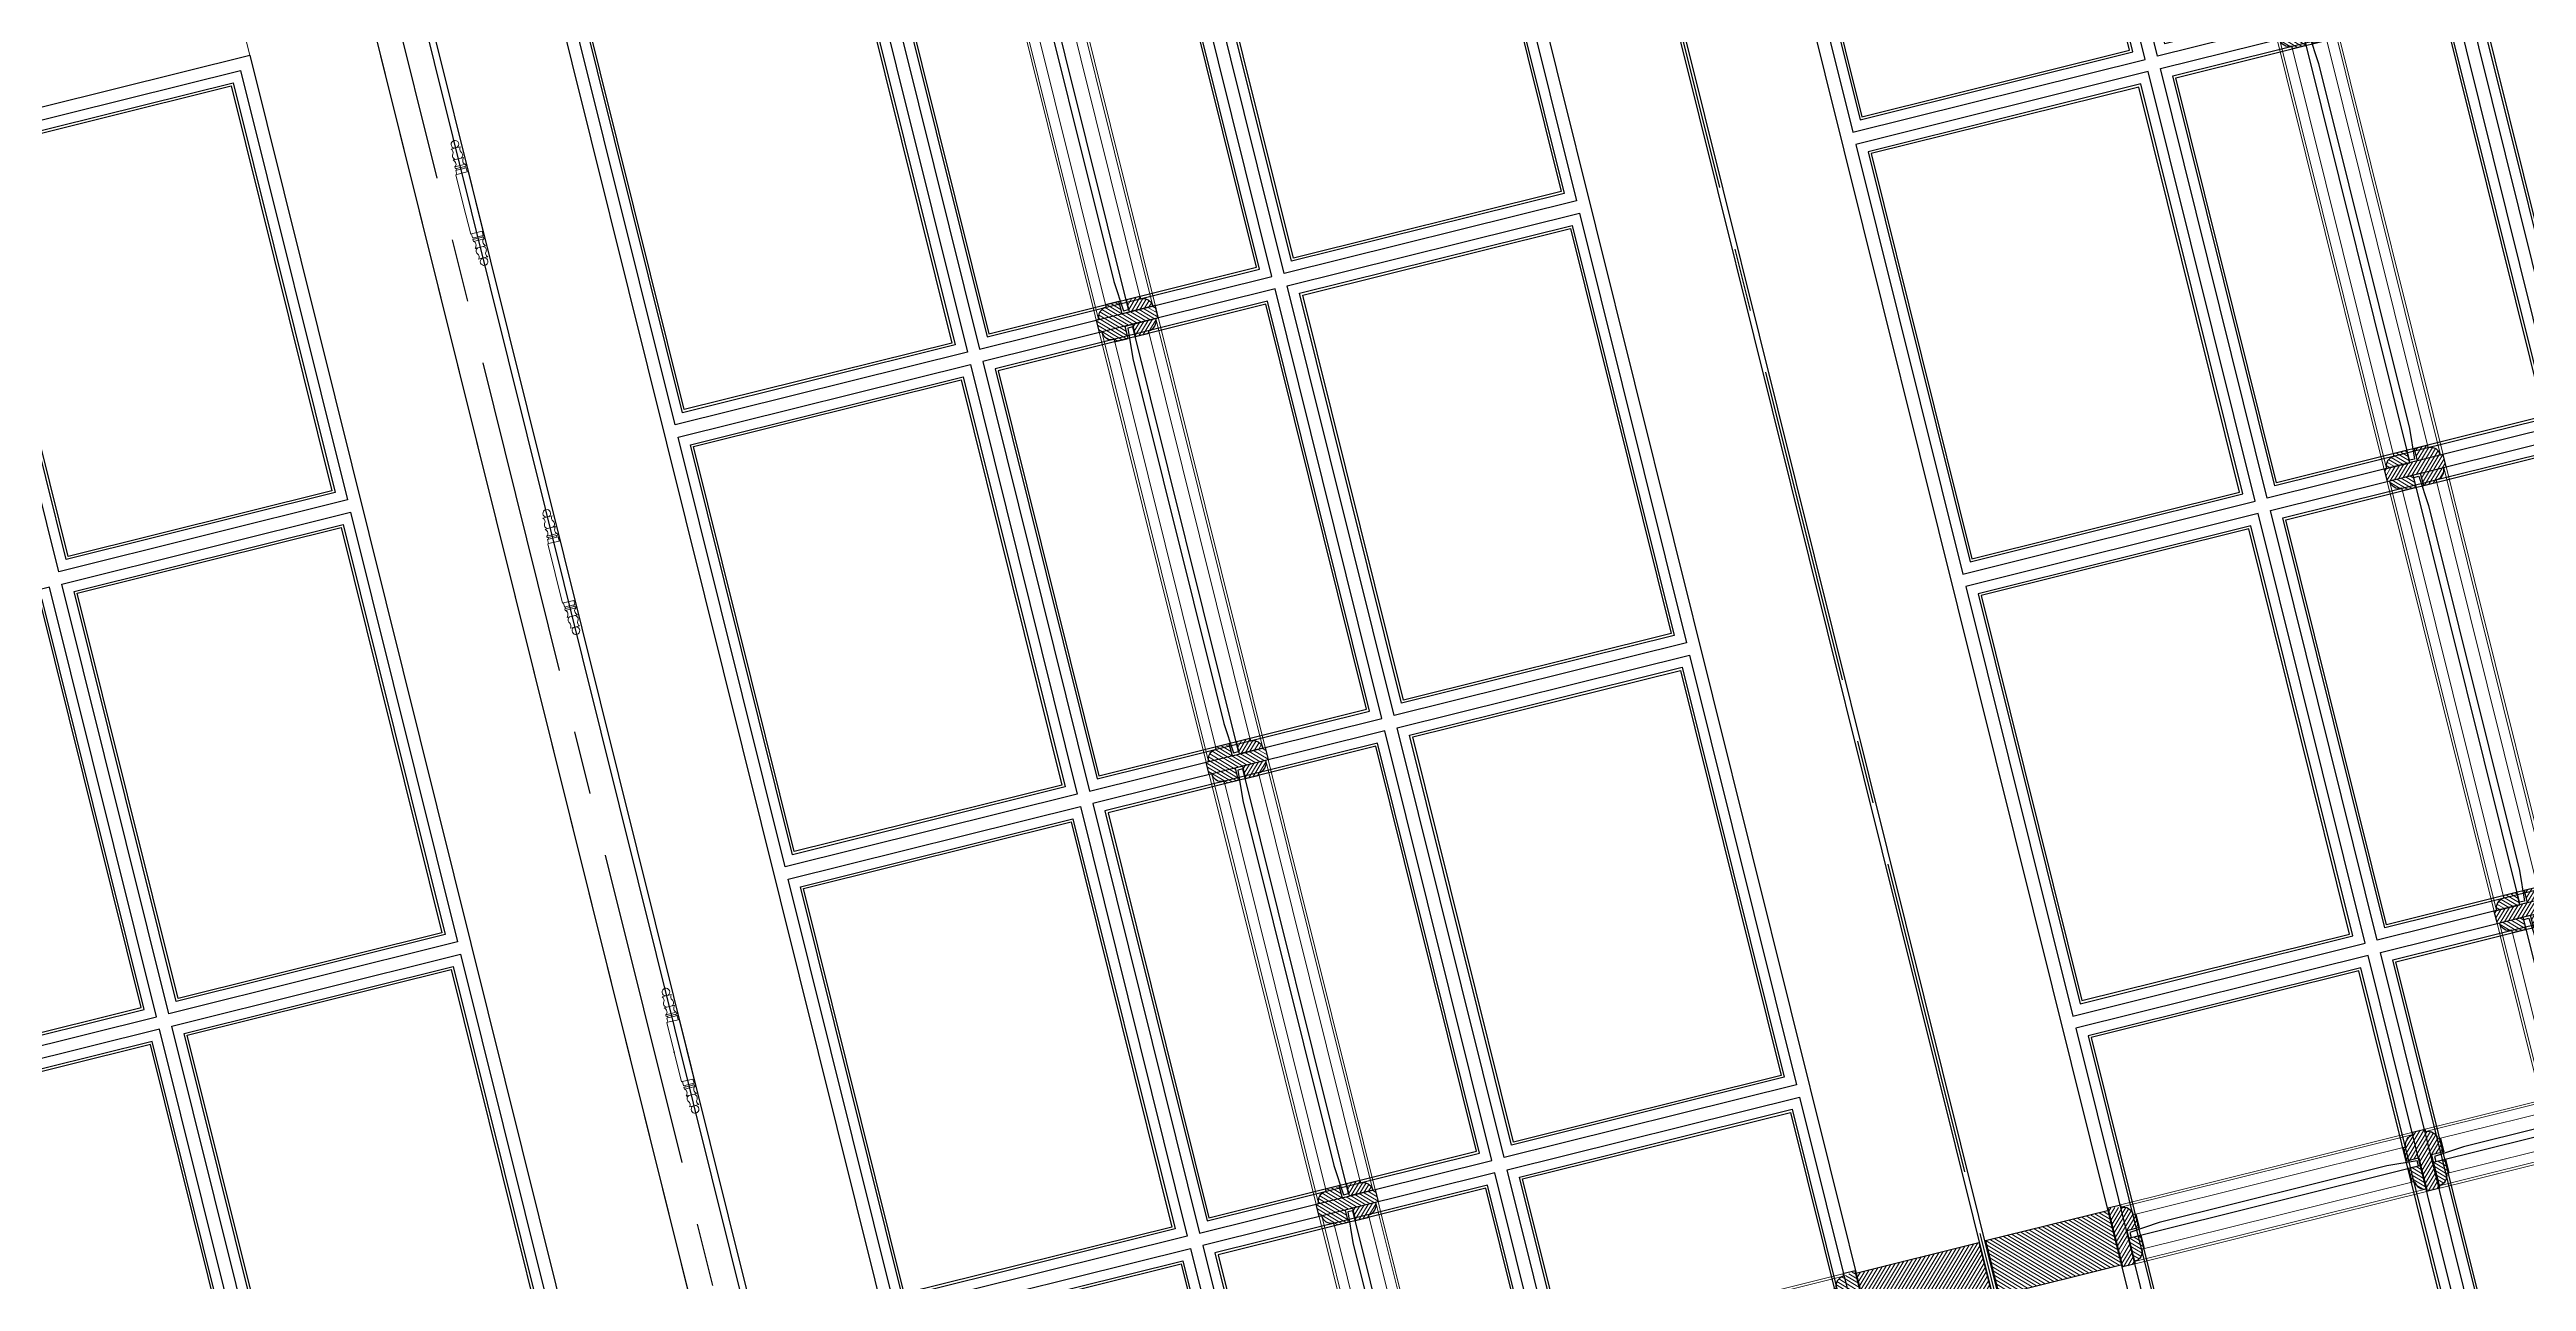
# Model space of a CAD drawing. Header units: inches. Extents: x 122939 to 389145, y 29603 to 529479.
# Drawn here: x 336272 to 338225, y 514911 to 515883 of the extents above; entities that cross this region are included whole.
import ezdxf

# ---------------------------------------------------------------- set-up
doc = ezdxf.new("R2010")
doc.units = ezdxf.units.IN
doc.header["$MEASUREMENT"] = 0
doc.linetypes.add('CENTER', pattern=[2, 1.25, -0.25, 0.25, -0.25])
doc.layers.add('A-DIMESNION-1', color=7, linetype='Continuous')
doc.layers.add('hatch', color=8, linetype='Continuous')
doc.styles.get("Standard").update_dxf_attribs({"font": 'arial.ttf'})
doc.dimstyles.new('CQ Anno', dxfattribs={"dimscale": 40, "dimtxt": 2.2, "dimasz": 300, "dimexe": 1, "dimexo": 0.5, "dimgap": 0.5, "dimtad": 1, "dimrnd": 1, "dimdsep": 46, "dimtxsty": 'Standard', "dimblk": 'DOTSMALL', "dimcen": 0.0025, "dimdle": 0.5, "dimclrd": 8, "dimclre": 8, "dimclrt": 2, "dimazin": 2, "dimtfac": 1, "dimtix": 1, "dimtmove": 1, "dimatfit": 0, "dimfxl": 50, "dimtolj": 1, "dimtzin": 0, "dimlwd": -1, "dimarcsym": 1})
pattern_1 = [(135, (-731.5624, 679.578), (-1.76776695, -1.76776695), [])]
pattern_2 = [(135, (-484.0624, 791.238), (-1.76776695, -1.76776695), [])]
pattern_3 = [(135, (-731.5624, 320.418), (-1.76776695, -1.76776695), [])]
pattern_4 = [(135, (0.4363, -3010.4238), (-1.76776695, -1.76776695), [])]
pattern_5 = [(45, (0.4363, -3010.4238), (-1.76776695, 1.76776695), [])]

# ---------------------------------------------------------------- blocks, each defined once
blk = doc.blocks.new('_DotSmall')
at = {"color": 0, "linetype": 'ByBlock', "const_width": 0.5}
blk.add_lwpolyline([(-0.0625, 0, 1), (0.0625, 0, 1)], format="xyb", close=True, dxfattribs=at)
blk = doc.blocks.new('*D287')
at = {"layer": 'A-DIMESNION-1', "color": 8, "lineweight": -2, "ltscale": 0.05}
for p, q in [((336598.7, 519154.1), (331167.4, 517802.8)), ((334379.5, 512815.8), (332523.1, 512354))]:
    blk.add_line(p, q, dxfattribs=at)
at = {"layer": 'A-DIMESNION-1', "color": 8, "ltscale": 0.05}
blk.add_line((332564.3, 512353.9), (331203.8, 517822.2), dxfattribs=at)
at = {"layer": 'Defpoints', "color": 0, "linetype": 'Continuous', "ltscale": 0.05}
for p in [(336618.1, 519159, 0), (331206.2, 517812.5), (334398.9, 512820.7)]:
    blk.add_point(p, dxfattribs=at)
at = {"layer": 'A-DIMESNION-1', "color": 8, "linetype": 'Continuous', "ltscale": 0.05, "xscale": 20, "yscale": 20, "zscale": 20}
for p, rotation in [((331206.2, 517812.5), 103.9714232843947), ((332561.9, 512363.6), 283.9714232843947)]:
    blk.add_blockref('_DotSmall', p, dxfattribs=dict(at, rotation=rotation))
at = {"layer": 'A-DIMESNION-1', "color": 2, "linetype": 'Continuous', "ltscale": 0.05, "insert": (331911.7, 515094.9), "char_height": 44, "attachment_point": 5, "rotation": 283.9714}
blk.add_mtext('\\A1;5615', dxfattribs=at)
blk = doc.blocks.new('*D292')
at = {"layer": 'A-DIMESNION-1', "color": 8, "lineweight": -2, "ltscale": 0.05}
for p, q in [((336598.7, 519154.1), (331393, 517859)), ((334450.2, 516337.1), (331927.8, 515709.5))]:
    blk.add_line(p, q, dxfattribs=at)
at = {"layer": 'A-DIMESNION-1', "color": 8, "ltscale": 0.05}
blk.add_line((331969.1, 515709.5), (331429.4, 517878.3), dxfattribs=at)
at = {"layer": 'Defpoints', "color": 0, "linetype": 'Continuous', "ltscale": 0.05}
for p in [(336618.1, 519159, 0), (331431.9, 517868.6), (334469.6, 516341.9, 0)]:
    blk.add_point(p, dxfattribs=at)
at = {"layer": 'A-DIMESNION-1', "color": 8, "linetype": 'Continuous', "ltscale": 0.05, "xscale": 20, "yscale": 20, "zscale": 20}
for p, rotation in [((331431.9, 517868.6), 103.9714232843946), ((331966.6, 515719.2), 283.9714232843946)]:
    blk.add_blockref('_DotSmall', p, dxfattribs=dict(at, rotation=rotation))
at = {"layer": 'A-DIMESNION-1', "color": 2, "linetype": 'Continuous', "ltscale": 0.05, "insert": (331726.9, 516800.8), "char_height": 44, "attachment_point": 5, "rotation": 283.9714}
blk.add_mtext('\\A1;2215', dxfattribs=at)
blk = doc.blocks.new('french door panel')
at = {"lineweight": 0}
h = blk.add_hatch(dxfattribs=at)
h.set_pattern_fill('ANSI31', color=8, scale=20)
h.set_pattern_definition([(45, (-484.0624, 791.238), (-1.76776695, 1.76776695), [])])
edge = h.paths.add_edge_path()
edge.add_line((6356, 3760.1), (6383, 3760.1))
edge.add_line((6383, 3760.1), (6383, 3750.1))
edge.add_line((6383, 3750.1), (6394, 3750.1))
edge.add_line((6394, 3750.1), (6394, 3752.1))
edge.add_arc((6394, 3760.1), 8, 270, 360)
edge.add_line((6402, 3760.1), (6404, 3760.1))
edge.add_line((6404, 3760.1), (6404, 3770.1))
edge.add_line((6404, 3770.1), (6402, 3770.1))
edge.add_arc((6394, 3770.1), 8, 360, 450)
edge.add_line((6394, 3778.1), (6394, 3780.1))
edge.add_line((6394, 3780.1), (6383, 3780.1))
edge.add_line((6383, 3780.1), (6383, 3770.1))
edge.add_line((6383, 3770.1), (6356, 3770.1))
edge.add_line((6356, 3770.1), (6356, 3760.1))
h = blk.add_hatch(dxfattribs=at)
h.set_pattern_fill('ANSI31', color=8, scale=20, angle=90)
h.set_pattern_definition(pattern_2)
edge = h.paths.add_edge_path()
edge.add_line((6358, 3770.1), (6377, 3770.1))
edge.add_line((6377, 3770.1), (6377, 3780.1))
edge.add_line((6377, 3780.1), (6366, 3780.1))
edge.add_line((6366, 3780.1), (6366, 3778.1))
edge.add_arc((6366, 3770.1), 8, 450, 540)
h = blk.add_hatch(dxfattribs=at)
h.set_pattern_fill('ANSI31', color=8, scale=20, angle=90)
h.set_pattern_definition(pattern_2)
edge = h.paths.add_edge_path()
edge.add_line((6358, 3760.1), (6377, 3760.1))
edge.add_line((6377, 3760.1), (6377, 3750.1))
edge.add_line((6377, 3750.1), (6366, 3750.1))
edge.add_line((6366, 3750.1), (6366, 3752.1))
edge.add_arc((6366, 3760.1), 8, 180, 270, ccw=False)
h = blk.add_hatch(dxfattribs=at)
h.set_pattern_fill('ANSI31', color=8, scale=20)
h.set_pattern_definition([(45, (-731.5624, 679.578), (-1.76776695, 1.76776695), [])])
edge = h.paths.add_edge_path()
edge.add_line((6356, 3400.9), (6383, 3400.9))
edge.add_line((6383, 3400.9), (6383, 3390.9))
edge.add_line((6383, 3390.9), (6394, 3390.9))
edge.add_line((6394, 3390.9), (6394, 3392.9))
edge.add_arc((6394, 3400.9), 8, 270, 360)
edge.add_line((6402, 3400.9), (6404, 3400.9))
edge.add_line((6404, 3400.9), (6404, 3410.9))
edge.add_line((6404, 3410.9), (6402, 3410.9))
edge.add_arc((6394, 3410.9), 8, 0, 90)
edge.add_line((6394, 3418.9), (6394, 3420.9))
edge.add_line((6394, 3420.9), (6383, 3420.9))
edge.add_line((6383, 3420.9), (6383, 3410.9))
edge.add_line((6383, 3410.9), (6356, 3410.9))
edge.add_line((6356, 3410.9), (6356, 3400.9))
h = blk.add_hatch(dxfattribs=at)
h.set_pattern_fill('ANSI31', color=8, scale=20, angle=90)
h.set_pattern_definition(pattern_1)
edge = h.paths.add_edge_path()
edge.add_line((6358, 3410.9), (6377, 3410.9))
edge.add_line((6377, 3410.9), (6377, 3420.9))
edge.add_line((6377, 3420.9), (6366, 3420.9))
edge.add_line((6366, 3420.9), (6366, 3418.9))
edge.add_arc((6366, 3410.9), 8, 90, 180)
h = blk.add_hatch(dxfattribs=at)
h.set_pattern_fill('ANSI31', color=8, scale=20, angle=90)
h.set_pattern_definition(pattern_1)
edge = h.paths.add_edge_path()
edge.add_line((6358, 3400.9), (6377, 3400.9))
edge.add_line((6377, 3400.9), (6377, 3390.9))
edge.add_line((6377, 3390.9), (6366, 3390.9))
edge.add_line((6366, 3390.9), (6366, 3392.9))
edge.add_arc((6366, 3400.9), 8, 180, 270, ccw=False)
h = blk.add_hatch(dxfattribs=at)
h.set_pattern_fill('ANSI31', color=8, scale=20)
h.set_pattern_definition([(45, (-731.5624, 320.418), (-1.76776695, 1.76776695), [])])
edge = h.paths.add_edge_path()
edge.add_line((6356, 3041.7), (6383, 3041.7))
edge.add_line((6383, 3041.7), (6383, 3031.7))
edge.add_line((6383, 3031.7), (6394, 3031.7))
edge.add_line((6394, 3031.7), (6394, 3033.7))
edge.add_arc((6394, 3041.7), 8, 270, 360)
edge.add_line((6402, 3041.7), (6404, 3041.7))
edge.add_line((6404, 3041.7), (6404, 3051.7))
edge.add_line((6404, 3051.7), (6402, 3051.7))
edge.add_arc((6394, 3051.7), 8, 0, 90)
edge.add_line((6394, 3059.7), (6394, 3061.7))
edge.add_line((6394, 3061.7), (6383, 3061.7))
edge.add_line((6383, 3061.7), (6383, 3051.7))
edge.add_line((6383, 3051.7), (6356, 3051.7))
edge.add_line((6356, 3051.7), (6356, 3041.7))
h = blk.add_hatch(dxfattribs=at)
h.set_pattern_fill('ANSI31', color=8, scale=20, angle=90)
h.set_pattern_definition(pattern_3)
edge = h.paths.add_edge_path()
edge.add_line((6358, 3051.7), (6377, 3051.7))
edge.add_line((6377, 3051.7), (6377, 3061.7))
edge.add_line((6377, 3061.7), (6366, 3061.7))
edge.add_line((6366, 3061.7), (6366, 3059.7))
edge.add_arc((6366, 3051.7), 8, 90, 180)
h = blk.add_hatch(dxfattribs=at)
h.set_pattern_fill('ANSI31', color=8, scale=20, angle=90)
h.set_pattern_definition(pattern_3)
edge = h.paths.add_edge_path()
edge.add_line((6358, 3041.7), (6377, 3041.7))
edge.add_line((6377, 3041.7), (6377, 3031.7))
edge.add_line((6377, 3031.7), (6366, 3031.7))
edge.add_line((6366, 3031.7), (6366, 3033.7))
edge.add_arc((6366, 3041.7), 8, 180, 270, ccw=False)
h = blk.add_hatch(dxfattribs=at)
h.set_pattern_fill('ANSI31', color=8, scale=20, angle=90)
h.set_pattern_definition(pattern_4)
h.paths.add_polyline_path([(5904.2, 2852.1), (6004.2, 2852.1), (6004.2, 2896.1), (5904.2, 2896.1)])
h = blk.add_hatch(dxfattribs=at)
h.set_pattern_fill('ANSI31', color=8, scale=20)
h.set_pattern_definition(pattern_5)
h.paths.add_polyline_path([(6004.2, 2850.1), (6014.2, 2850.1), (6014.2, 2877.1), (6024.2, 2877.1), (6024.2, 2888.1), (6022.2, 2888.1, 0.414214), (6014.2, 2896.1), (6004.2, 2898.1)])
h = blk.add_hatch(dxfattribs=at)
h.set_pattern_fill('ANSI31', color=8, scale=20)
h.set_pattern_definition(pattern_5)
edge = h.paths.add_edge_path()
edge.add_line((6251.7, 2850.1), (6251.7, 2877.1))
edge.add_line((6251.7, 2877.1), (6241.7, 2877.1))
edge.add_line((6241.7, 2877.1), (6241.7, 2888.1))
edge.add_line((6241.7, 2888.1), (6243.7, 2888.1))
edge.add_arc((6251.7, 2888.1), 8, 90, 180, ccw=False)
edge.add_line((6251.7, 2896.1), (6251.7, 2898.1))
edge.add_line((6251.7, 2898.1), (6261.7, 2898.1))
edge.add_line((6261.7, 2898.1), (6261.7, 2896.1))
edge.add_arc((6261.7, 2888.1), 8, 0, 90, ccw=False)
edge.add_line((6269.7, 2888.1), (6271.7, 2888.1))
edge.add_line((6271.7, 2888.1), (6271.7, 2877.1))
edge.add_line((6271.7, 2877.1), (6261.7, 2877.1))
edge.add_line((6261.7, 2877.1), (6261.7, 2850.1))
edge.add_line((6261.7, 2850.1), (6251.7, 2850.1))
h = blk.add_hatch(dxfattribs=at)
h.set_pattern_fill('ANSI31', color=8, scale=20, angle=90)
h.set_pattern_definition(pattern_4)
h.paths.add_polyline_path([(6024.2, 2871.1), (6014.2, 2871.1), (6014.2, 2852.1, 0.414214), (6022.2, 2860.1), (6024.2, 2860.1)])
h = blk.add_hatch(dxfattribs=at)
h.set_pattern_fill('ANSI31', color=8, scale=20, angle=90)
h.set_pattern_definition(pattern_4)
edge = h.paths.add_edge_path()
edge.add_line((6251.7, 2852.1), (6251.7, 2871.1))
edge.add_line((6251.7, 2871.1), (6241.7, 2871.1))
edge.add_line((6241.7, 2871.1), (6241.7, 2860.1))
edge.add_line((6241.7, 2860.1), (6243.7, 2860.1))
edge.add_arc((6251.7, 2860.1), 8, 180, 270)
h = blk.add_hatch(dxfattribs=at)
h.set_pattern_fill('ANSI31', color=8, scale=20, angle=90)
h.set_pattern_definition(pattern_4)
edge = h.paths.add_edge_path()
edge.add_line((6261.7, 2852.1), (6261.7, 2871.1))
edge.add_line((6261.7, 2871.1), (6271.7, 2871.1))
edge.add_line((6271.7, 2871.1), (6271.7, 2860.1))
edge.add_line((6271.7, 2860.1), (6269.7, 2860.1))
edge.add_arc((6261.7, 2860.1), 8, -90, 0, ccw=False)
at = {"color": 8, "lineweight": 0}
for p, q in [((6356, 1974.3), (6356, 4119.2, 0)), ((6358, 4119.2, 0), (6358, 3770.1, 0)), ((6366, 4109.2, 0), (6366, 3778.1, 0)), ((6394, 4109.2, 0), (6394, 3778.1, 0)), ((6402, 4119.2, 0), (6402, 3770.1, 0)), ((6404, 1974.3), (6404, 4119.2, 0)), ((6358, 3760.1, 0), (6358, 3410.9)), ((6366, 3752.1, 0), (6366, 3418.9)), ((6394, 3752.1, 0), (6394, 3418.9)), ((6402, 3760.1, 0), (6402, 3410.9)), ((6358, 3400.9), (6358, 3051.7)), ((6402, 3400.9), (6402, 3051.7)), ((6366, 3392.9), (6366, 3059.7)), ((6394, 3392.9), (6394, 3059.7)), ((6358, 3041.7), (6358, 2692.6)), ((6366, 3033.7), (6366, 2700.6)), ((6394, 3033.7), (6394, 2700.6)), ((6402, 3041.7), (6402, 2692.6)), ((6746.7, 2898.1), (6014.2, 2898.1)), ((6251.7, 2896.1), (6014.2, 2896.1)), ((6499.2, 2896.1), (6261.7, 2896.1)), ((6243.7, 2888.1), (6022.2, 2888.1)), ((6491.2, 2888.1), (6269.7, 2888.1)), ((6251.7, 2852.1), (6014.2, 2852.1)), ((6243.7, 2860.1), (6022.2, 2860.1)), ((6499.2, 2852.1), (6261.7, 2852.1)), ((6491.2, 2860.1), (6269.7, 2860.1)), ((6746.7, 2850.1), (6014.2, 2850.1))]:
    blk.add_line(p, q, dxfattribs=at)
at = {"color": 0, "lineweight": -2, "elevation": 0}
for points in [[(5903.7, 4229.2), (6856.2, 4229.2), (6856.2, 1662.2), (5903.7, 1662.2)], [(6003.7, 4129.2), (6756.2, 4129.2), (6756.2, 1964.3), (6003.7, 1964.3)], [(6251.2, 4119.2), (6013.7, 4119.2), (6013.7, 3770.1), (6251.2, 3770.1)], [(6243.2, 4111.2), (6021.7, 4111.2), (6021.7, 3778.1), (6243.2, 3778.1)], [(6241.2, 4109.2), (6023.7, 4109.2), (6023.7, 3780.1), (6241.2, 3780.1)], [(6261.2, 4119.2), (6498.7, 4119.2), (6498.7, 3770.1), (6261.2, 3770.1)], [(6269.2, 4111.2), (6490.7, 4111.2), (6490.7, 3778.1), (6269.2, 3778.1)], [(6271.2, 4109.2), (6488.7, 4109.2), (6488.7, 3780.1), (6271.2, 3780.1)], [(6746.2, 4119.2), (6508.7, 4119.2), (6508.7, 3770.1), (6746.2, 3770.1)], [(6738.2, 4111.2), (6516.7, 4111.2), (6516.7, 3778.1), (6738.2, 3778.1)], [(6736.2, 4109.2), (6518.7, 4109.2), (6518.7, 3780.1), (6736.2, 3780.1)], [(6251.2, 3760.1), (6013.7, 3760.1), (6013.7, 3410.9), (6251.2, 3410.9)], [(6243.2, 3752.1), (6021.7, 3752.1), (6021.7, 3418.9), (6243.2, 3418.9)], [(6241.2, 3750.1), (6023.7, 3750.1), (6023.7, 3420.9), (6241.2, 3420.9)], [(6261.2, 3760.1), (6498.7, 3760.1), (6498.7, 3410.9), (6261.2, 3410.9)], [(6269.2, 3752.1), (6490.7, 3752.1), (6490.7, 3418.9), (6269.2, 3418.9)], [(6271.2, 3750.1), (6488.7, 3750.1), (6488.7, 3420.9), (6271.2, 3420.9)], [(6746.2, 3760.1), (6508.7, 3760.1), (6508.7, 3410.9), (6746.2, 3410.9)], [(6738.2, 3752.1), (6516.7, 3752.1), (6516.7, 3418.9), (6738.2, 3418.9)], [(6736.2, 3750.1), (6518.7, 3750.1), (6518.7, 3420.9), (6736.2, 3420.9)], [(6251.2, 3400.9), (6013.7, 3400.9), (6013.7, 3051.7), (6251.2, 3051.7)], [(6261.2, 3400.9), (6498.7, 3400.9), (6498.7, 3051.7), (6261.2, 3051.7)], [(6746.2, 3400.9), (6508.7, 3400.9), (6508.7, 3051.7), (6746.2, 3051.7)], [(6243.2, 3392.9), (6021.7, 3392.9), (6021.7, 3059.7), (6243.2, 3059.7)], [(6241.2, 3390.9), (6023.7, 3390.9), (6023.7, 3061.7), (6241.2, 3061.7)], [(6269.2, 3392.9), (6490.7, 3392.9), (6490.7, 3059.7), (6269.2, 3059.7)], [(6271.2, 3390.9), (6488.7, 3390.9), (6488.7, 3061.7), (6271.2, 3061.7)], [(6738.2, 3392.9), (6516.7, 3392.9), (6516.7, 3059.7), (6738.2, 3059.7)], [(6736.2, 3390.9), (6518.7, 3390.9), (6518.7, 3061.7), (6736.2, 3061.7)], [(6251.2, 3041.7), (6013.7, 3041.7), (6013.7, 2692.6), (6251.2, 2692.6)], [(6243.2, 3033.7), (6021.7, 3033.7), (6021.7, 2700.6), (6243.2, 2700.6)], [(6241.2, 3031.7), (6023.7, 3031.7), (6023.7, 2702.6), (6241.2, 2702.6)], [(6261.2, 3041.7), (6498.7, 3041.7), (6498.7, 2692.6), (6261.2, 2692.6)], [(6269.2, 3033.7), (6490.7, 3033.7), (6490.7, 2700.6), (6269.2, 2700.6)], [(6271.2, 3031.7), (6488.7, 3031.7), (6488.7, 2702.6), (6271.2, 2702.6)], [(6746.2, 3041.7), (6508.7, 3041.7), (6508.7, 2692.6), (6746.2, 2692.6)], [(6738.2, 3033.7), (6516.7, 3033.7), (6516.7, 2700.6), (6738.2, 2700.6)], [(6736.2, 3031.7), (6518.7, 3031.7), (6518.7, 2702.6), (6736.2, 2702.6)]]:
    blk.add_lwpolyline(points, close=True, dxfattribs=at)
at = {"color": 8, "elevation": 0}
for points in [[(6383.2, 3796.3), (6381.2, 3772.1), (6377.2, 3772.1), (6377.2, 4117.2), (6381.2, 4117.2), (6383.2, 4093)], [(6383.2, 3437.2), (6381.2, 3412.9), (6377.2, 3412.9), (6377.2, 3758.1), (6381.2, 3758.1), (6383.2, 3733.8)], [(6383.2, 3078), (6381.2, 3053.7), (6377.2, 3053.7), (6377.2, 3398.9), (6381.2, 3398.9), (6383.2, 3374.7)], [(6383.2, 2723.8), (6381.2, 2694.6), (6377.2, 2694.6), (6377.2, 3039.7), (6381.2, 3039.7), (6383.2, 3015.5)], [(6040.4, 2877.2), (6016.2, 2875.2), (6016.2, 2871.2), (6249.7, 2871.2), (6249.7, 2875.2), (6225.4, 2877.2)]]:
    blk.add_lwpolyline(points, close=True, dxfattribs=at)
at = {"color": 8, "lineweight": -2, "elevation": 0}
for points in [[(6356, 3770.1), (6383, 3770.1), (6383, 3780.1), (6394, 3780.1), (6394, 3778.1, -0.414214), (6402, 3770.1), (6404, 3770.1), (6404, 3760.1), (6402, 3760.1, -0.414214), (6394, 3752.1), (6394, 3750.1), (6383, 3750.1), (6383, 3760.1), (6356, 3760.1)], [(6356, 3400.9), (6383, 3400.9), (6383, 3390.9), (6394, 3390.9), (6394, 3392.9, 0.414214), (6402, 3400.9), (6404, 3400.9), (6404, 3410.9), (6402, 3410.9, 0.414214), (6394, 3418.9), (6394, 3420.9), (6383, 3420.9), (6383, 3410.9), (6356, 3410.9)], [(6356, 3041.7), (6383, 3041.7), (6383, 3031.7), (6394, 3031.7), (6394, 3033.7, 0.414214), (6402, 3041.7), (6404, 3041.7), (6404, 3051.7), (6402, 3051.7, 0.414214), (6394, 3059.7), (6394, 3061.7), (6383, 3061.7), (6383, 3051.7), (6356, 3051.7)], [(6251.7, 2850.1), (6251.7, 2877.1), (6241.7, 2877.1), (6241.7, 2888.1), (6243.7, 2888.1, -0.414214), (6251.7, 2896.1), (6251.7, 2898.1), (6261.7, 2898.1), (6261.7, 2896.1, -0.414214), (6269.7, 2888.1), (6271.7, 2888.1), (6271.7, 2877.1), (6261.7, 2877.1), (6261.7, 2850.1)]]:
    blk.add_lwpolyline(points, format="xyb", close=True, dxfattribs=at)
for points in [[(6358, 3770.1), (6377, 3770.1), (6377, 3780.1), (6366, 3780.1), (6366, 3778.1, 0.414214), (6358, 3770.1, -1)], [(6358, 3760.1), (6377, 3760.1), (6377, 3750.1), (6366, 3750.1), (6366, 3752.1, -0.414214), (6358, 3760.1, 1)], [(6358, 3410.9), (6377, 3410.9), (6377, 3420.9), (6366, 3420.9), (6366, 3418.9, 0.414214), (6358, 3410.9, -1)], [(6358, 3400.9), (6377, 3400.9), (6377, 3390.9), (6366, 3390.9), (6366, 3392.9, -0.414214), (6358, 3400.9, 1)], [(6358, 3051.7), (6377, 3051.7), (6377, 3061.7), (6366, 3061.7), (6366, 3059.7, 0.414214), (6358, 3051.7, -1)], [(6358, 3041.7), (6377, 3041.7), (6377, 3031.7), (6366, 3031.7), (6366, 3033.7, -0.414214), (6358, 3041.7, 1)], [(6014.2, 2850.1), (6004.2, 2850.1), (6004.2, 2898.1), (6014.2, 2898.1), (6014.2, 2896.1, -0.414214), (6022.2, 2888.1), (6024.2, 2888.1), (6024.2, 2877.1), (6014.2, 2877.1), (6014.2, 2850.1)], [(6014.2, 2852.1), (6014.2, 2871.1), (6024.2, 2871.1), (6024.2, 2860.1), (6022.2, 2860.1, -0.414214), (6014.2, 2852.1, 1)], [(6251.7, 2852.1), (6251.7, 2871.1), (6241.7, 2871.1), (6241.7, 2860.1), (6243.7, 2860.1, 0.414214), (6251.7, 2852.1, -1)], [(6261.7, 2852.1), (6261.7, 2871.1), (6271.7, 2871.1), (6271.7, 2860.1), (6269.7, 2860.1, -0.414214), (6261.7, 2852.1, 1)]]:
    blk.add_lwpolyline(points, format="xyb", dxfattribs=at)
blk.add_lwpolyline([(5904.2, 2852.1), (6004.2, 2852.1), (6004.2, 2896.1), (5904.2, 2896.1), (5904.2, 2852.1)], dxfattribs=at)
at = {"color": 8}
blk.add_lwpolyline([(6287.9, 2877.2), (6263.7, 2875.2), (6263.7, 2871.2), (6497.2, 2871.2), (6497.2, 2875.2), (6472.9, 2877.2)], close=True, dxfattribs=at)
blk = doc.blocks.new('french door fixed panel')
at = {"color": 8, "lineweight": 0}
blk.add_line((7001.2, 4134.2), (7001.2, 4234.2), dxfattribs=at)
at = {"color": 0, "lineweight": -2, "elevation": 0}
for points in [[(7599.9, 4234.2), (6901.2, 4234.2), (6901.2, 1662.2), (7599.9, 1662.2)], [(7499.9, 4134.2), (7001.2, 4134.2), (7001.2, 1969.3), (7499.9, 1969.3)], [(7245.6, 4124.2), (7011.2, 4124.2), (7011.2, 3775.1), (7245.6, 3775.1)], [(7237.6, 4116.2), (7019.2, 4116.2), (7019.2, 3783.1), (7237.6, 3783.1)], [(7235.6, 4114.2), (7021.2, 4114.2), (7021.2, 3785.1), (7235.6, 3785.1)], [(7245.6, 3765.1), (7011.2, 3765.1), (7011.2, 3415.9), (7245.6, 3415.9)], [(7237.6, 3757.1), (7019.2, 3757.1), (7019.2, 3423.9), (7237.6, 3423.9)], [(7235.6, 3755.1), (7021.2, 3755.1), (7021.2, 3425.9), (7235.6, 3425.9)], [(7255.6, 3765.1), (7489.9, 3765.1), (7489.9, 3415.9), (7255.6, 3415.9)], [(7263.6, 3757.1), (7481.9, 3757.1), (7481.9, 3423.9), (7263.6, 3423.9)], [(7265.6, 3755.1), (7479.9, 3755.1), (7479.9, 3425.9), (7265.6, 3425.9)], [(7245.6, 3405.9), (7011.2, 3405.9), (7011.2, 3056.7), (7245.6, 3056.7)], [(7255.6, 3405.9), (7489.9, 3405.9), (7489.9, 3056.7), (7255.6, 3056.7)], [(7237.6, 3397.9), (7019.2, 3397.9), (7019.2, 3064.7), (7237.6, 3064.7)], [(7235.6, 3395.9), (7021.2, 3395.9), (7021.2, 3066.7), (7235.6, 3066.7)], [(7263.6, 3397.9), (7481.9, 3397.9), (7481.9, 3064.7), (7263.6, 3064.7)], [(7265.6, 3395.9), (7479.9, 3395.9), (7479.9, 3066.7), (7265.6, 3066.7)]]:
    blk.add_lwpolyline(points, close=True, dxfattribs=at)
blk = doc.blocks.new('hinge paumelle')
at = {"color": 0, "lineweight": 0}
for p, q in [((3515.3, 5242.2), (3523.8, 5242.2)), ((3516.2, 5246.9), (3522.9, 5246.9)), ((3516.2, 5245.5), (3522.9, 5245.5)), ((3515.3, 5194), (3523.8, 5194)), ((3516.2, 5190.6), (3522.9, 5190.6)), ((3516.2, 5189.3), (3522.9, 5189.3))]:
    blk.add_line(p, q, dxfattribs=at)
for points in [[(3519.5, 5254), (3515.3, 5254, -0.197419), (3516.7, 5250.7, -0.309597), (3515.3, 5248.4), (3519.5, 5248.4)], [(3519.5, 5262.8), (3515.8, 5262.8, -0.404064), (3516.1, 5258.5, 0.508017), (3517.4, 5254), (3519.5, 5254)], [(3519.5, 5262.8), (3523.3, 5262.8, 0.404064), (3523, 5258.5, -0.508017), (3521.7, 5254), (3519.5, 5254)], [(3519.5, 5254), (3523.8, 5254, 0.197419), (3522.4, 5250.7, 0.309597), (3523.8, 5248.4), (3519.5, 5248.4)], [(3519.5, 5182.1), (3515.3, 5182.1, 0.197419), (3516.7, 5185.4, 0.309597), (3515.3, 5187.8), (3519.5, 5187.8)], [(3519.5, 5173.3), (3515.8, 5173.3, 0.404064), (3516.1, 5177.6, -0.508017), (3517.4, 5182.1), (3519.5, 5182.1)], [(3519.5, 5182.1), (3523.8, 5182.1, -0.197419), (3522.4, 5185.4, -0.309597), (3523.8, 5187.8), (3519.5, 5187.8)], [(3519.5, 5173.3), (3523.3, 5173.3, -0.404064), (3523, 5177.6, 0.508017), (3521.7, 5182.1), (3519.5, 5182.1)]]:
    blk.add_lwpolyline(points, format="xyb", dxfattribs=at)
for points in [[(3519.5, 5248.4), (3515.3, 5248.4), (3515.3, 5246.9), (3516.2, 5246.9), (3516.2, 5245.5), (3515.3, 5245.5), (3515.3, 5242.2), (3514.5, 5242.2), (3514.5, 5218.1)], [(3519.5, 5248.4), (3523.8, 5248.4), (3523.8, 5246.9), (3522.9, 5246.9), (3522.9, 5245.5), (3523.8, 5245.5), (3523.8, 5242.2), (3524.5, 5242.2), (3524.5, 5218.1)], [(3519.5, 5187.8), (3515.3, 5187.8), (3515.3, 5189.3), (3516.2, 5189.3), (3516.2, 5190.6), (3515.3, 5190.6), (3515.3, 5194), (3514.5, 5194), (3514.5, 5218.1)], [(3519.5, 5187.8), (3523.8, 5187.8), (3523.8, 5189.3), (3522.9, 5189.3), (3522.9, 5190.6), (3523.8, 5190.6), (3523.8, 5194), (3524.5, 5194), (3524.5, 5218.1)]]:
    blk.add_lwpolyline(points, dxfattribs=at)
for centre, start, end in [((3519.5, 5265.7), 287.5595, 252.4405), ((3519.5, 5170.4), 107.5595, 72.4405)]:
    blk.add_arc(centre, 3.04, start, end, dxfattribs=at)

msp = doc.modelspace()

# ---------------------------------------------------------------- linework, layer by layer
at = {"color": 0, "elevation": 0.002}
msp.add_lwpolyline([(337149.312, 513401.916), (337188.129, 513411.574), (336532.104, 516048.346), (336493.288, 516038.688)], close=True, dxfattribs=at)
at = {"color": 4}
msp.add_point((336764.865, 515092.098, 0.002), dxfattribs=at)
at = {"layer": 'hatch', "linetype": 'CENTER', "ltscale": 200}
for p, q in [((340583.179, 503740.858, 0.002), (336394.999, 520574.494, 0.002)), ((337543.674, 511899.687, 0.002), (335962.629, 518254.413, 0.002))]:
    msp.add_line(p, q, dxfattribs=at)

# ---------------------------------------------------------------- block references
at = {"color": 0, "rotation": 13.97142328298569}
msp.add_blockref('french door panel', (332768.534, 510707.284, 0.002), dxfattribs=at)
at = {"color": 0, "xscale": -1, "rotation": 13.97142328298562}
for name, p in [('french door panel', (344222.356, 513556.975, 0.002)), ('french door fixed panel', (344222.356, 513556.975, 0.002)), ('hinge paumelle', (341278.623, 511547.964, 0.002)), ('hinge paumelle', (341351.055, 511256.839, 0.002)), ('hinge paumelle', (341444.974, 510879.347, 0.002))]:
    msp.add_blockref(name, p, dxfattribs=at)

# ---------------------------------------------------------------- dimensions: what is measured, and where the dimension line sits
at = {"layer": 'A-DIMESNION-1', "color": 64, "linetype": 'Continuous', "ltscale": 0.05}
for base, p1, angle, picture, middle in [((331206.233, 517812.5, 0), (334398.919, 512820.672, 0), 103.971423, '*D287', (331911.691, 515094.935, 0)), ((331431.861, 517868.636, 0), (334469.598, 516341.908, 0.002), 283.971423, '*D292', (331726.875, 516800.779, 0))]:
    dim = msp.add_linear_dim(base=base, p1=p1, p2=(336618.089, 519158.961, 0.001), angle=angle, dimstyle='CQ Anno', override={"dimscale": 0, "dimasz": 1, "dimexe": 2, "dimexo": 1, "dimgap": 0.3, "dimcen": 0.005}, dxfattribs=at)
    dim.commit()
    dim.dimension.update_dxf_attribs({"geometry": picture, "text_midpoint": middle})

doc.saveas('drawing.dxf')
